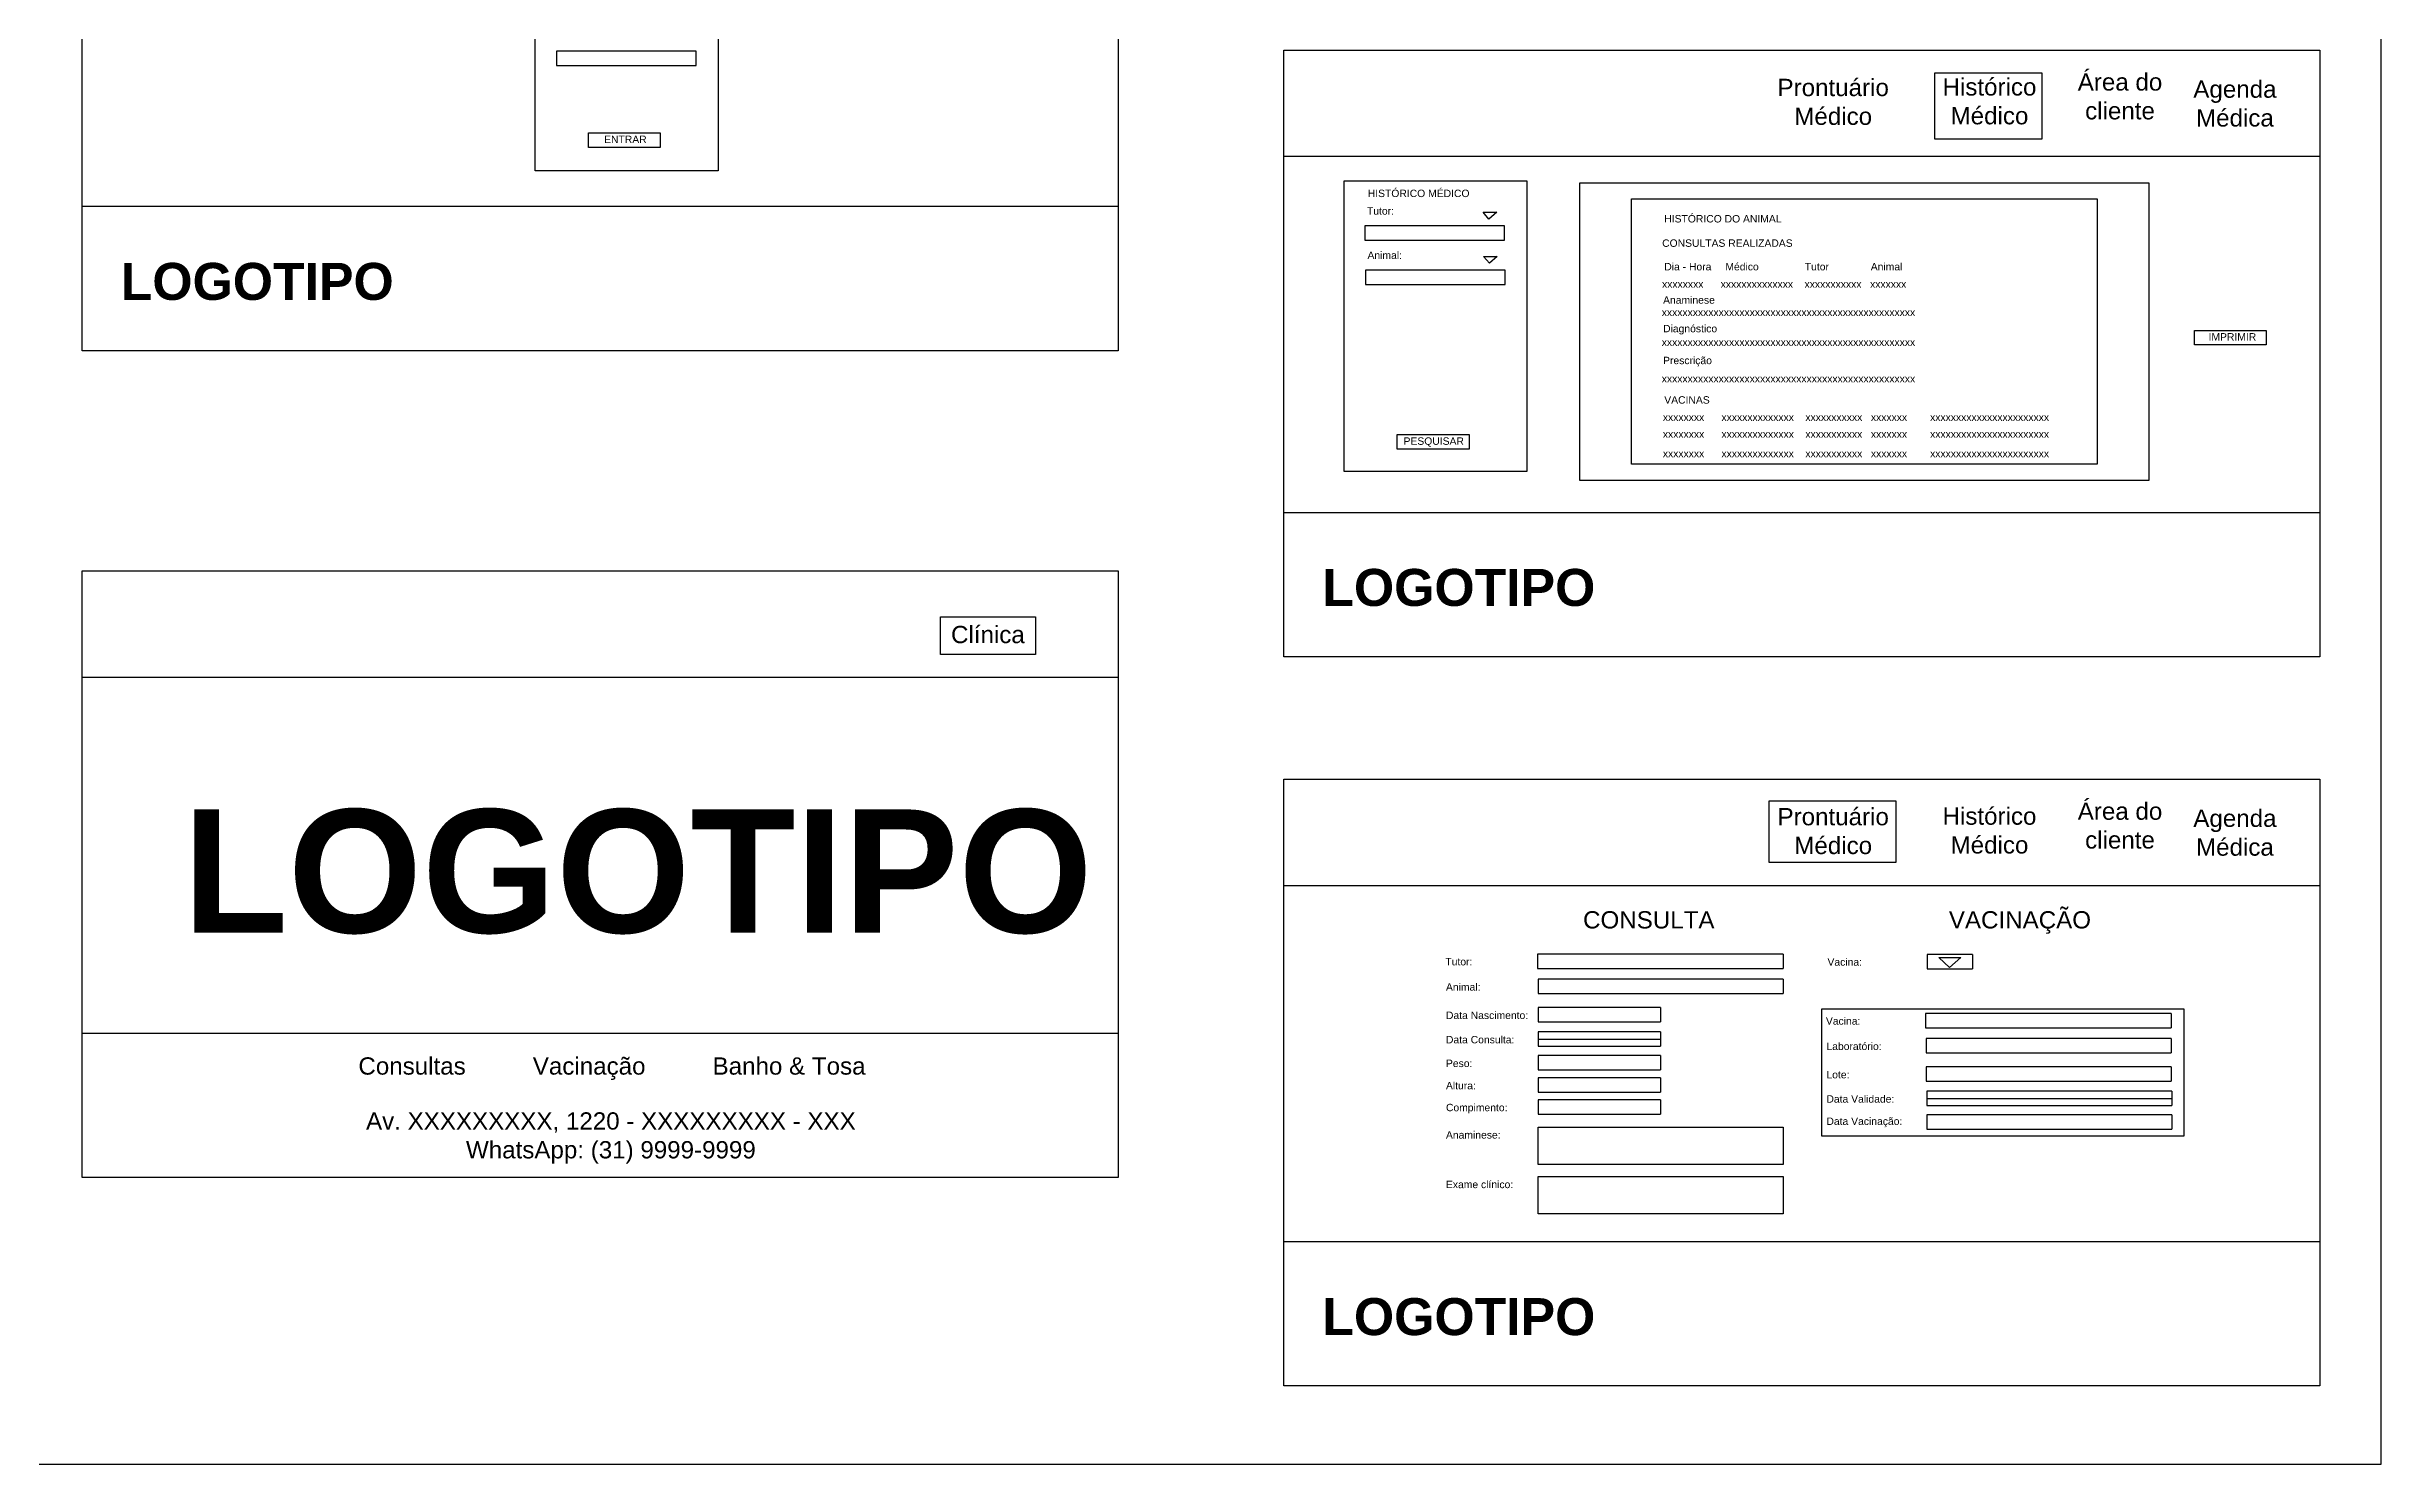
# Model space of a CAD drawing. Header units: millimetres. Extents: x -39820 to 1873, y -13749 to -604.
# Drawn here: x -7584 to 1873, y -10500 to -4755 of the extents above; entities that cross this region are included whole.
import ezdxf

# ---------------------------------------------------------------- set-up
doc = ezdxf.new("R2010")
doc.units = ezdxf.units.MM
doc.styles.get("Standard").update_dxf_attribs({"font": 'arial.ttf'})

msp = doc.modelspace()

# ---------------------------------------------------------------- linework, layer by layer
for points in [[(-12534.7, -10499.6), (1873.1, -10499.6), (1873.1, -1570.6), (-12534.7, -1570.6)], [(-7440.1, -3528.2), (-3243.9, -3528.2), (-3243.9, -5986.9), (-7440.1, -5986.9)], [(-5604.9, -4080.2), (-4864.5, -4080.2), (-4864.5, -5257.6), (-5604.9, -5257.6)], [(-5519.6, -4831.8), (-4953.3, -4831.8), (-4953.3, -4773.4), (-5519.6, -4773.4)], [(-2572.7, -4768.4), (1623.6, -4768.4), (1623.6, -7227.2), (-2572.7, -7227.2)], [(-2572.7, -4768.4), (1623.6, -4768.4), (1623.6, -7227.2), (-2572.7, -7227.2)], [(-2572.7, -4768.4), (1623.6, -4768.4), (1623.6, -5200.5), (-2572.7, -5200.5)], [(64.4, -4861.4), (498.1, -4861.4), (498.1, -5129.1), (64.4, -5129.1)], [(-5389.6, -5104.3), (-5098.6, -5104.3), (-5098.6, -5163.4), (-5389.6, -5163.4)], [(-2328.8, -5298.8), (-1588.4, -5298.8), (-1588.4, -6476.2), (-2328.8, -6476.2)], [(-1374.1, -5306), (931.5, -5306), (931.5, -6512.8), (-1374.1, -6512.8)], [(-1164.5, -5372.1), (721.9, -5372.1), (721.9, -6446.7), (-1164.5, -6446.7)], [(-7440.1, -5401.8), (-3243.9, -5401.8), (-3243.9, -5986.9), (-7440.1, -5986.9)], [(-2244.7, -5539.6), (-1678.4, -5539.6), (-1678.4, -5481.2), (-2244.7, -5481.2)], [(-2242.4, -5719.1), (-1676.1, -5719.1), (-1676.1, -5660.7), (-2242.4, -5660.7)], [(1115.9, -5904.5), (1406.9, -5904.5), (1406.9, -5963.7), (1115.9, -5963.7)], [(-2113.5, -6327.1), (-1822.5, -6327.1), (-1822.5, -6386.2), (-2113.5, -6386.2)], [(-2572.7, -6642), (1623.6, -6642), (1623.6, -7227.2), (-2572.7, -7227.2)], [(-7440.1, -6879), (-3243.9, -6879), (-3243.9, -9337.7), (-7440.1, -9337.7)], [(-7440.1, -6879), (-3243.9, -6879), (-3243.9, -7311.1), (-7440.1, -7311.1)], [(-3963.2, -7064.9), (-3578.6, -7064.9), (-3578.6, -7218.6), (-3963.2, -7218.6)], [(-2572.7, -7723.3), (1623.6, -7723.3), (1623.6, -10182), (-2572.7, -10182)], [(-2572.7, -7723.3), (1623.6, -7723.3), (1623.6, -10182), (-2572.7, -10182)], [(-2572.7, -7723.3), (1623.6, -7723.3), (1623.6, -8155.3), (-2572.7, -8155.3)], [(-607, -7810.6), (-93.4, -7810.6), (-93.4, -8061.1), (-607, -8061.1)], [(-393.4, -8653.4), (1072.9, -8653.4), (1072.9, -9169.4), (-393.4, -9169.4)], [(-7440.1, -8752.6), (-3243.9, -8752.6), (-3243.9, -9337.7), (-7440.1, -9337.7)], [(-1542.5, -9132.9), (-549.8, -9132.9), (-549.8, -9284.2), (-1542.5, -9284.2)], [(-1542.5, -9333.8), (-549.8, -9333.8), (-549.8, -9485.1), (-1542.5, -9485.1)], [(-2572.7, -9596.9), (1623.6, -9596.9), (1623.6, -10182), (-2572.7, -10182)]]:
    msp.add_lwpolyline(points, close=True)
for points in [[(-1765.6, -5426), (-1710.1, -5426), (-1742.4, -5453.2), (-1765.6, -5426)], [(-1763.3, -5605.5), (-1707.9, -5605.5), (-1740.1, -5632.7), (-1763.3, -5605.5)], [(-549.8, -8432.5), (-1544.8, -8432.5), (-1544.8, -8490.9), (-549.8, -8490.9)], [(-549.8, -8432.5), (-549.8, -8490.9)], [(217.7, -8433.7), (33, -8433.7), (33, -8492.1), (217.7, -8492.1)], [(81.2, -8445.6), (169.3, -8445.6), (123.4, -8486.5), (81.2, -8445.6)], [(217.7, -8433.7), (217.7, -8492.1)], [(-549.8, -8533.5), (-1542.5, -8533.5), (-1542.5, -8592), (-549.8, -8592)], [(-549.8, -8533.5), (-549.8, -8592)], [(-1047.3, -8648.3), (-1542.5, -8648.3), (-1542.5, -8706.8), (-1047.3, -8706.8)], [(-1047.3, -8648.3), (-1047.3, -8706.8)], [(1021.6, -8672.8), (26.6, -8672.8), (26.6, -8731.3), (1021.6, -8731.3)], [(1021.6, -8672.8), (1021.6, -8731.3)], [(-1047.3, -8746.9), (-1542.5, -8746.9), (-1542.5, -8805.4), (-1047.3, -8805.4)], [(-1542.5, -8776.1), (-1047.3, -8776.1)], [(-1047.3, -8746.9), (-1047.3, -8805.4)], [(1021.6, -8773.9), (28.8, -8773.9), (28.8, -8832.3), (1021.6, -8832.3)], [(1021.6, -8773.9), (1021.6, -8832.3)], [(-1047.3, -8843.1), (-1542.5, -8843.1), (-1542.5, -8901.5), (-1047.3, -8901.5)], [(-1047.3, -8843.1), (-1047.3, -8901.5)], [(1021.6, -8888.7), (28.8, -8888.7), (28.8, -8947.1), (1021.6, -8947.1)], [(1021.6, -8888.7), (1021.6, -8947.1)], [(-1047.3, -8933.3), (-1542.5, -8933.3), (-1542.5, -8991.7), (-1047.3, -8991.7)], [(-1047.3, -8933.3), (-1047.3, -8991.7)], [(-1047.3, -9022), (-1542.5, -9022), (-1542.5, -9080.5), (-1047.3, -9080.5)], [(-1047.3, -9022), (-1047.3, -9080.5)], [(1024.1, -8987.2), (31.4, -8987.2), (31.4, -9045.7), (1024.1, -9045.7)], [(31.4, -9016.5), (1024.1, -9016.5)], [(1024.1, -8987.2), (1024.1, -9045.7)], [(-549.8, -9132.9), (-549.8, -9191.4)], [(1024.1, -9083.4), (31.4, -9083.4), (31.4, -9141.9), (1024.1, -9141.9)], [(1024.1, -9083.4), (1024.1, -9141.9)], [(-549.8, -9333.8), (-549.8, -9392.2)], [(-549.8, -9333.8), (-549.8, -9392.2)]]:
    msp.add_lwpolyline(points)

# ---------------------------------------------------------------- texts
at = {"attachment_point": 1}
for s, width, insert, char_height in [('\\pxqc;Prontuário Médico', 563.637, (-629.1, -4885.1), 70), ('\\pxqc;Histórico Médico', 563.637, (4, -4882.8), 70), ('\\pxqc;Área do cliente', 563.637, (532.8, -4862.8), 70), ('\\pxqc;Agenda Médica', 17.757, (1271.2, -4891.8), 70), ('ENTRAR', 188.013, (-5326, -5115.5), 30), ('HISTÓRICO MÉDICO', 587.275, (-2232.7, -5334.3), 30), ('Tutor:', 587.275, (-2236, -5405.5), 30), ('HISTÓRICO DO ANIMAL                ', 1097.745, (-1031.5, -5437.2), 30), ('CONSULTAS REALIZADAS                ', 1097.745, (-1040.2, -5535.9), 30), ('{\\fArial|b1|i0|c0|p34;LOGOTIPO}', 1637.245, (-7284.2, -5631), 150), ('Animal:', 587.275, (-2233.8, -5585), 30), ('Dia - Hora                   ', 309.136, (-1031.5, -5631.4), 30), ('Médico                   ', 309.136, (-784, -5631.4), 30), ('Tutor', 309.136, (-462.3, -5631.4), 30), ('Animal               ', 309.136, (-195, -5631.4), 30), ('xxxxxxxx      xxxxxxxxxxxxxx    xxxxxxxxxxx   xxxxxxx                 ', 1673.25, (-1040.6, -5702), 30), ('Anaminese                   ', 309.136, (-1036.3, -5766.4), 30), ('xxxxxxxxxxxxxxxxxxxxxxxxxxxxxxxxxxxxxxxxxxxxxxxxx            ', 1673.25, (-1041.8, -5816.4), 30), ('xxxxxxxxxxxxxxxxxxxxxxxxxxxxxxxxxxxxxxxxxxxxxxxxx            ', 1673.25, (-1041.8, -5937.6), 30), ('Diagnóstico                   ', 309.136, (-1036.3, -5882.1), 30), ('IMPRIMIR', 295.45, (1173.3, -5915.7), 30), ('Prescrição                  ', 309.136, (-1036.3, -6011.4), 30), ('xxxxxxxxxxxxxxxxxxxxxxxxxxxxxxxxxxxxxxxxxxxxxxxxx            ', 1673.25, (-1041.8, -6085.4), 30), ('VACINAS                ', 1097.745, (-1031.5, -6171.3), 30), ('xxxxxxxx      xxxxxxxxxxxxxx    xxxxxxxxxxx   xxxxxxx        xxxxxxxxxxxxxxxxxxxxxxx               ', 1673.25, (-1037.3, -6241.6), 30), ('xxxxxxxx      xxxxxxxxxxxxxx    xxxxxxxxxxx   xxxxxxx        xxxxxxxxxxxxxxxxxxxxxxx               ', 1673.25, (-1037.3, -6309.8), 30), ('PESQUISAR', 295.45, (-2087.7, -6338.2), 30), ('xxxxxxxx      xxxxxxxxxxxxxx    xxxxxxxxxxx   xxxxxxx        xxxxxxxxxxxxxxxxxxxxxxx               ', 1673.25, (-1037.3, -6388.7), 30), ('{\\fArial|b1|i0|c0|p34;LOGOTIPO}', 1637.245, (-2416.7, -6871.2), 150), ('Clínica', 17.757, (-3920.9, -7102), 70), ('{\\fArial|b1|i0|c0|p34;LOGOTIPO}', 1637.245, (-7033.4, -7845.7), 500), ('\\pxqc;Prontuário Médico', 563.637, (-629.1, -7840), 70), ('\\pxqc;Histórico Médico', 563.637, (4, -7837.7), 70), ('\\pxqc;Área do cliente', 563.637, (532.8, -7817.7), 70), ('\\pxqc;Agenda Médica', 17.757, (1271.2, -7846.6), 70), ('\\pxqc;CONSULTA', 563.637, (-1376.1, -8258.1), 70), ('\\pxqc;VACINAÇÃO', 563.637, (127.4, -8258.1), 70), ('Tutor:', 587.275, (-1918.2, -8447.8), 30), ('Vacina:', 587.275, (-370.4, -8449), 30), ('Animal:', 587.275, (-1915.9, -8550.2), 30), ('Data Nascimento:', 587.275, (-1915.9, -8665), 30), ('Vacina:', 587.275, (-376.8, -8688.1), 30), ('Data Consulta:', 587.275, (-1915.9, -8763.6), 30), ('Laboratório:', 587.275, (-374.6, -8790.6), 30), ('Consultas          Vacinação          Banho & Tosa', 2130.415, (-6321.5, -8850.4), 70), ('Peso:', 587.275, (-1915.9, -8859.8), 30), ('Altura:', 587.275, (-1915.9, -8950), 30), ('Lote:', 587.275, (-374.6, -8905.4), 30), ('\\pxqc;Av. XXXXXXXXX, 1220 - XXXXXXXXX - XXX \\PWhatsApp: (31) 9999-9999', 2554.566, (-6576, -9073.2), 70), ('Compimento:', 587.275, (-1915.9, -9038.7), 30), ('Data Validade:', 587.275, (-374.6, -9004), 30), ('Anaminese:', 587.275, (-1915.9, -9149.6), 30), ('Data Vacinação:', 587.275, (-374.6, -9094.2), 30), ('Exame clínico:', 587.275, (-1915.9, -9350.5), 30), ('{\\fArial|b1|i0|c0|p34;LOGOTIPO}', 1637.245, (-2416.7, -9826.1), 150)]:
    msp.add_mtext_dynamic_manual_height_columns(s, width=width, gutter_width=12.5, heights=[0], dxfattribs=dict(at, insert=insert, char_height=char_height))

doc.saveas('drawing.dxf')
